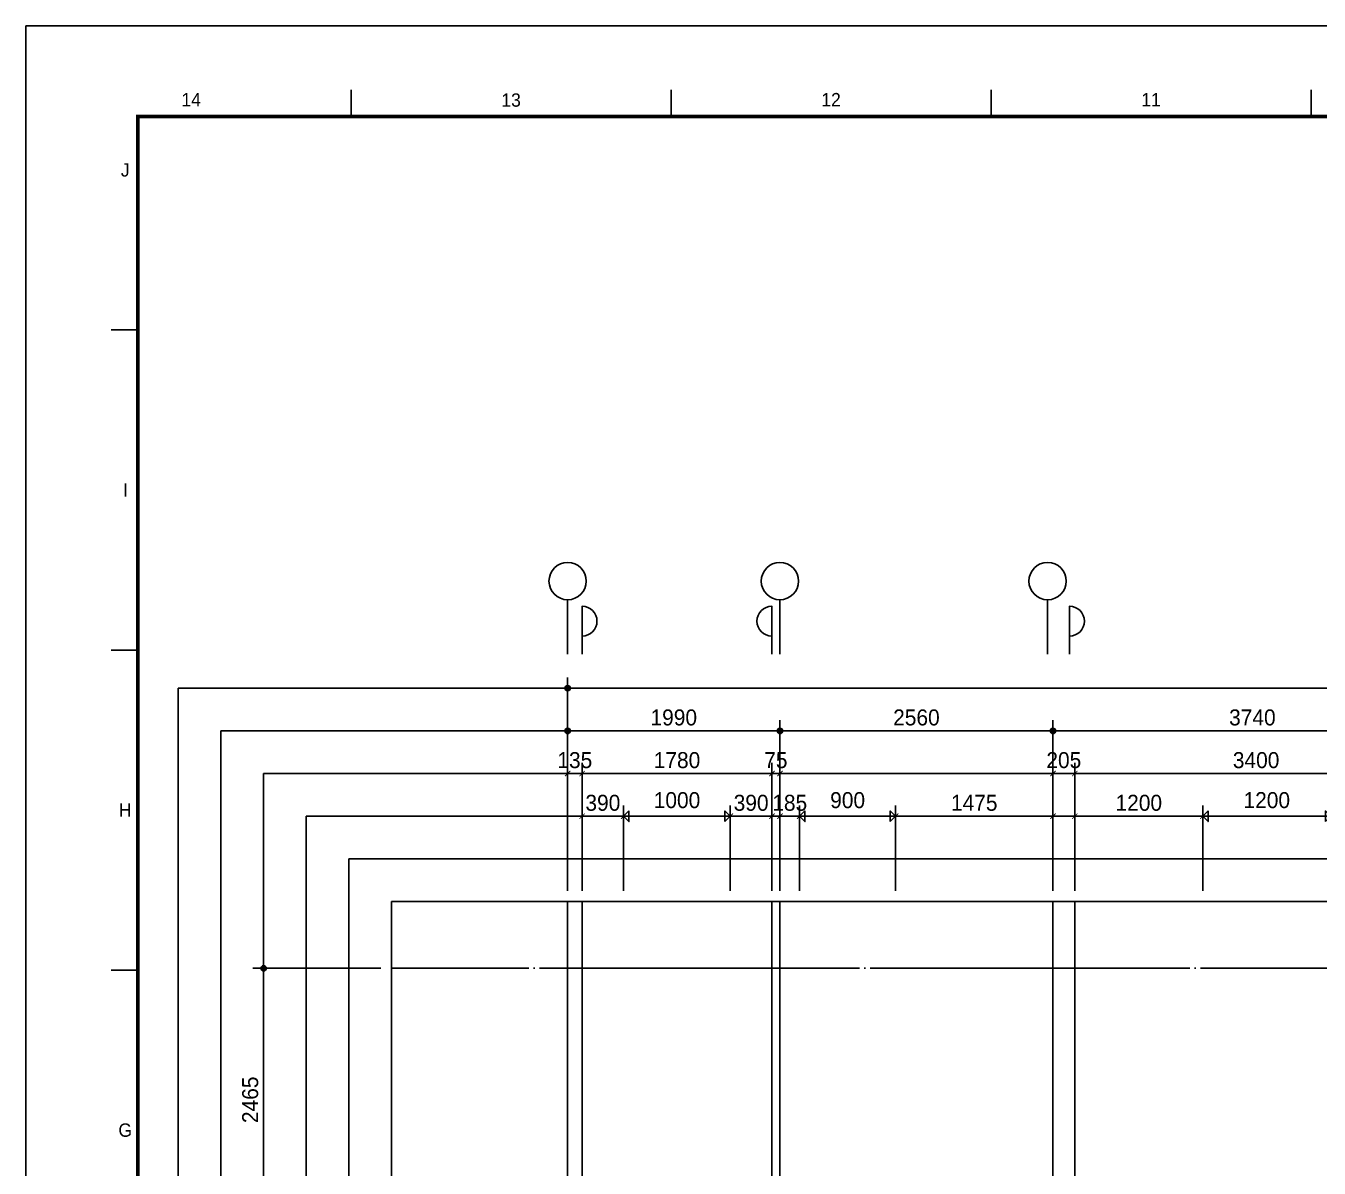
# Model space of a CAD drawing. Header units: millimetres. Extents: x -24416 to 92204, y -190080 to 23760.
# Drawn here: x 0 to 12126, y -141386 to -130680 of the extents above; entities that cross this region are included whole.
import ezdxf
from ezdxf.enums import TextEntityAlignment as Align

# ---------------------------------------------------------------- set-up
doc = ezdxf.new("R2010")
doc.units = ezdxf.units.MM
doc.header["$LTSCALE"] = 50
doc.linetypes.add('AUDIT_D_220706163347-0', pattern=[0])
doc.linetypes.add('CEN', pattern=[62, 60, -1, 0, -1])
doc.layers.get('defpoints').update_dxf_attribs({"color": 139})
for name, color, linetype in [('A-치수', 7, 'AUDIT_D_220706163347-0'), ('AA-BORD-FORM', 7, 'Continuous'), ('AA-BORD-TEXT', 3, 'Continuous'), ('AA-XXXX-DIMS', 7, 'Continuous'), ('ARDM', 7, 'Continuous'), ('CEN_CON', 1, 'CEN'), ('DIM', 7, 'AUDIT_D_220706163347-0')]:
    doc.layers.add(name, color=color, linetype=linetype)
doc.layers.add('AA-XXXX-MC', color=153, linetype='AUDIT_D_220706163347-0', plot=False)
doc.styles.add('HAUD01', font='Dotum.ttf')
doc.styles.add('맑은고딕', font='malgun.ttf', dxfattribs={"width": 0.9})
doc.dimstyles.new('DIM-50', dxfattribs={"dimscale": 50, "dimtxt": 3, "dimasz": 1, "dimexe": 2, "dimexo": 2, "dimgap": 1, "dimtad": 1, "dimdec": 0, "dimzin": 0, "dimdsep": 46, "dimtxsty": '맑은고딕', "dimblk1": 'DIMDOT', "dimblk2": 'DIMDOT', "dimsah": 1, "dimcen": 0.09, "dimdle": 2, "dimclrd": 7, "dimclre": 7, "dimclrt": 3, "dimadec": 0, "dimazin": 0, "dimtfac": 1, "dimtdec": 0, "dimtix": 1, "dimtmove": 2, "dimatfit": 3, "dimldrblk": 'DIMDOT', "dimfxl": 1, "dimtolj": 1, "dimtzin": 0, "dimarcsym": 0})
doc.dimstyles.new('MCDIM-50', dxfattribs={"dimscale": 50, "dimtxt": 3, "dimasz": 1, "dimexe": 2, "dimexo": 2, "dimgap": 1, "dimtad": 1, "dimdec": 0, "dimzin": 0, "dimdsep": 46, "dimtxsty": '맑은고딕', "dimblk1": 'ARCHTICK', "dimblk2": 'ARCHTICK', "dimsah": 1, "dimcen": 0.09, "dimdle": 2, "dimclrd": 7, "dimclre": 7, "dimclrt": 3, "dimadec": 0, "dimazin": 0, "dimtfac": 1, "dimtdec": 0, "dimtix": 1, "dimtmove": 2, "dimatfit": 3, "dimldrblk": 'ARCHTICK', "dimfxl": 1, "dimtolj": 1, "dimtzin": 0, "dimarcsym": 0})
doc.dimstyles.new('외부100-win', dxfattribs={"dimscale": 50, "dimtxt": 3, "dimasz": 1, "dimexe": 2, "dimexo": 2.5, "dimgap": 1.5, "dimtad": 1, "dimdec": 0, "dimzin": 0, "dimdsep": 46, "dimtxsty": '맑은고딕', "dimblk": 'DO2-2', "dimblk1": 'DO2-2', "dimblk2": 'DIMDOT', "dimcen": 0.09, "dimdle": 2, "dimclrd": 7, "dimclre": 7, "dimclrt": 3, "dimadec": 0, "dimazin": 0, "dimtfac": 1, "dimtdec": 0, "dimtix": 1, "dimtmove": 2, "dimatfit": 3, "dimldrblk": 'DO2-2', "dimfxl": 1, "dimtolj": 1, "dimtzin": 0, "dimarcsym": 0})

# ---------------------------------------------------------------- blocks, each defined once
blk = doc.blocks.new('중심')
at = {"layer": 'DIM'}
blk.add_line((-350, 0), (0, 0), dxfattribs=at)
blk.add_circle((-470, 0), 120, dxfattribs=at)
blk = doc.blocks.new('DIMDOT')
at = {"layer": 'AA-XXXX-DIMS'}
for p, q in [((-1.5, 0), (1.5, 0)), ((0, -1.5), (0, 1.5))]:
    blk.add_line(p, q, dxfattribs=at)
for radius in [0.5, 0.25]:
    blk.add_circle((0, 0), radius, dxfattribs=at)
blk = doc.blocks.new('*D320')
at = {"layer": 'defpoints', "color": 0, "transparency": 16777216}
for p in [(7070, -161048), (5080, -162648), (7070, -162648)]:
    blk.add_point(p, dxfattribs=at)
at = {"layer": 'DIM', "color": 7, "lineweight": -2, "transparency": 16777216}
for p, q in [((5080, -162548), (5080, -160948)), ((7070, -162548), (7070, -160948)), ((5130, -161048), (7020, -161048))]:
    blk.add_line(p, q, dxfattribs=at)
at = {"layer": 'DIM', "color": 7, "lineweight": -2, "transparency": 16777216, "xscale": 50, "yscale": 50, "zscale": 50, "rotation": 180}
blk.add_blockref('DIMDOT', (5080, -161048), dxfattribs=at)
at = {"layer": 'DIM', "color": 7, "lineweight": -2, "transparency": 16777216, "xscale": 50, "yscale": 50, "zscale": 50}
blk.add_blockref('DIMDOT', (7070, -161048), dxfattribs=at)
at = {"layer": 'DIM', "color": 3, "transparency": 16777216, "insert": (6075, -160923), "char_height": 150, "attachment_point": 5, "style": 'HAUD01'}
blk.add_mtext('\\A1;1990', dxfattribs=at)
blk = doc.blocks.new('*D321')
at = {"layer": 'defpoints', "color": 0, "transparency": 16777216}
for p in [(9630, -161048), (7070, -162648), (9630, -162648)]:
    blk.add_point(p, dxfattribs=at)
at = {"layer": 'DIM', "color": 7, "lineweight": -2, "transparency": 16777216}
for p, q in [((7070, -162548), (7070, -160948)), ((9630, -162548), (9630, -160948)), ((7120, -161048), (9580, -161048))]:
    blk.add_line(p, q, dxfattribs=at)
at = {"layer": 'DIM', "color": 7, "lineweight": -2, "transparency": 16777216, "xscale": 50, "yscale": 50, "zscale": 50, "rotation": 180}
blk.add_blockref('DIMDOT', (7070, -161048), dxfattribs=at)
at = {"layer": 'DIM', "color": 7, "lineweight": -2, "transparency": 16777216, "xscale": 50, "yscale": 50, "zscale": 50}
blk.add_blockref('DIMDOT', (9630, -161048), dxfattribs=at)
at = {"layer": 'DIM', "color": 3, "transparency": 16777216, "insert": (8350, -160923), "char_height": 150, "attachment_point": 5, "style": 'HAUD01'}
blk.add_mtext('\\A1;2560', dxfattribs=at)
blk = doc.blocks.new('*D322')
at = {"layer": 'defpoints', "color": 0, "transparency": 16777216}
for p in [(13370, -161048), (9630, -162648), (13370, -162648)]:
    blk.add_point(p, dxfattribs=at)
at = {"layer": 'DIM', "color": 7, "lineweight": -2, "transparency": 16777216}
for p, q in [((9630, -162548), (9630, -160948)), ((13370, -162548), (13370, -160948)), ((9680, -161048), (13320, -161048))]:
    blk.add_line(p, q, dxfattribs=at)
at = {"layer": 'DIM', "color": 7, "lineweight": -2, "transparency": 16777216, "xscale": 50, "yscale": 50, "zscale": 50, "rotation": 180}
blk.add_blockref('DIMDOT', (9630, -161048), dxfattribs=at)
at = {"layer": 'DIM', "color": 7, "lineweight": -2, "transparency": 16777216, "xscale": 50, "yscale": 50, "zscale": 50}
blk.add_blockref('DIMDOT', (13370, -161048), dxfattribs=at)
at = {"layer": 'DIM', "color": 3, "transparency": 16777216, "insert": (11500, -160923), "char_height": 150, "attachment_point": 5, "style": 'HAUD01'}
blk.add_mtext('\\A1;3740', dxfattribs=at)
blk = doc.blocks.new('*D332')
at = {"layer": 'defpoints', "color": 0, "transparency": 16777216}
for p in [(30340, -160648), (5080, -162648), (30340, -162648)]:
    blk.add_point(p, dxfattribs=at)
at = {"layer": 'DIM', "color": 7, "lineweight": -2, "transparency": 16777216}
for p, q in [((5080, -162548), (5080, -160548)), ((5130, -160648), (30290, -160648)), ((30340, -162548), (30340, -160548))]:
    blk.add_line(p, q, dxfattribs=at)
at = {"layer": 'DIM', "color": 7, "lineweight": -2, "transparency": 16777216, "xscale": 50, "yscale": 50, "zscale": 50, "rotation": 180}
blk.add_blockref('DIMDOT', (5080, -160648), dxfattribs=at)
at = {"layer": 'DIM', "color": 7, "lineweight": -2, "transparency": 16777216, "xscale": 50, "yscale": 50, "zscale": 50}
blk.add_blockref('DIMDOT', (30340, -160648), dxfattribs=at)
at = {"layer": 'DIM', "color": 3, "transparency": 16777216, "insert": (17710, -160523), "char_height": 150, "attachment_point": 5, "style": 'HAUD01'}
blk.add_mtext('\\A1;25260', dxfattribs=at)
blk = doc.blocks.new('_ArchTick')
at = {"color": 0, "linetype": 'ByBlock', "const_width": 0.15}
blk.add_lwpolyline([(-0.5, -0.5), (0.5, 0.5)], dxfattribs=at)
blk = doc.blocks.new('*D333')
at = {"layer": 'defpoints', "color": 0, "linetype": 'ByBlock', "transparency": 16777216}
for p in [(5215, -161448), (5080, -162648), (5215, -162648)]:
    blk.add_point(p, dxfattribs=at)
at = {"layer": 'DIM', "color": 7, "linetype": 'ByBlock', "lineweight": -2, "transparency": 16777216}
for p, q in [((5080, -162548), (5080, -161348)), ((5215, -162548), (5215, -161348)), ((5080, -161448), (5030, -161448)), ((5080, -161448), (5215, -161448)), ((5215, -161448), (5265, -161448))]:
    blk.add_line(p, q, dxfattribs=at)
at = {"layer": 'DIM', "color": 7, "linetype": 'ByBlock', "lineweight": -2, "transparency": 16777216, "xscale": 50, "yscale": 50, "zscale": 50}
blk.add_blockref('_ArchTick', (5080, -161448), dxfattribs=at)
at = {"layer": 'DIM', "color": 7, "linetype": 'ByBlock', "lineweight": -2, "transparency": 16777216, "xscale": 50, "yscale": 50, "zscale": 50, "rotation": 180}
blk.add_blockref('_ArchTick', (5215, -161448), dxfattribs=at)
at = {"layer": 'DIM', "color": 3, "linetype": 'ByBlock', "transparency": 16777216, "insert": (5147, -161323), "char_height": 150, "attachment_point": 5, "style": 'HAUD01'}
blk.add_mtext('\\A1;135', dxfattribs=at)
blk = doc.blocks.new('*D334')
at = {"layer": 'defpoints', "color": 0, "linetype": 'ByBlock', "transparency": 16777216}
for p in [(6995, -161448), (5215, -162648), (6995, -162648)]:
    blk.add_point(p, dxfattribs=at)
at = {"layer": 'DIM', "color": 7, "linetype": 'ByBlock', "lineweight": -2, "transparency": 16777216}
for p, q in [((5215, -162548), (5215, -161348)), ((6995, -162548), (6995, -161348)), ((5115, -161448), (7095, -161448))]:
    blk.add_line(p, q, dxfattribs=at)
at = {"layer": 'DIM', "color": 7, "linetype": 'ByBlock', "lineweight": -2, "transparency": 16777216, "xscale": 50, "yscale": 50, "zscale": 50, "rotation": 180}
blk.add_blockref('_ArchTick', (5215, -161448), dxfattribs=at)
at = {"layer": 'DIM', "color": 7, "linetype": 'ByBlock', "lineweight": -2, "transparency": 16777216, "xscale": 50, "yscale": 50, "zscale": 50}
blk.add_blockref('_ArchTick', (6995, -161448), dxfattribs=at)
at = {"layer": 'DIM', "color": 3, "linetype": 'ByBlock', "transparency": 16777216, "insert": (6105, -161323), "char_height": 150, "attachment_point": 5, "style": 'HAUD01'}
blk.add_mtext('\\A1;1780', dxfattribs=at)
blk = doc.blocks.new('*D335')
at = {"layer": 'defpoints', "color": 0, "linetype": 'ByBlock', "transparency": 16777216}
for p in [(7070, -161448), (6995, -162648), (7070, -162648)]:
    blk.add_point(p, dxfattribs=at)
at = {"layer": 'DIM', "color": 7, "linetype": 'ByBlock', "lineweight": -2, "transparency": 16777216}
for p, q in [((6995, -162548), (6995, -161348)), ((7070, -162548), (7070, -161348)), ((6995, -161448), (6945, -161448)), ((6995, -161448), (7070, -161448)), ((7070, -161448), (7120, -161448))]:
    blk.add_line(p, q, dxfattribs=at)
at = {"layer": 'DIM', "color": 7, "linetype": 'ByBlock', "lineweight": -2, "transparency": 16777216, "xscale": 50, "yscale": 50, "zscale": 50}
blk.add_blockref('_ArchTick', (6995, -161448), dxfattribs=at)
at = {"layer": 'DIM', "color": 7, "linetype": 'ByBlock', "lineweight": -2, "transparency": 16777216, "xscale": 50, "yscale": 50, "zscale": 50, "rotation": 180}
blk.add_blockref('_ArchTick', (7070, -161448), dxfattribs=at)
at = {"layer": 'DIM', "color": 3, "linetype": 'ByBlock', "transparency": 16777216, "insert": (7032, -161323), "char_height": 150, "attachment_point": 5, "style": 'HAUD01'}
blk.add_mtext('\\A1;75', dxfattribs=at)
blk = doc.blocks.new('*D336')
at = {"layer": 'defpoints', "color": 0, "linetype": 'ByBlock', "transparency": 16777216}
for p in [(9835, -161448), (9630, -162648), (9835, -162648)]:
    blk.add_point(p, dxfattribs=at)
at = {"layer": 'DIM', "color": 7, "linetype": 'ByBlock', "lineweight": -2, "transparency": 16777216}
for p, q in [((9630, -162548), (9630, -161348)), ((9835, -162548), (9835, -161348)), ((9630, -161448), (9580, -161448)), ((9630, -161448), (9835, -161448)), ((9835, -161448), (9885, -161448))]:
    blk.add_line(p, q, dxfattribs=at)
at = {"layer": 'DIM', "color": 7, "linetype": 'ByBlock', "lineweight": -2, "transparency": 16777216, "xscale": 50, "yscale": 50, "zscale": 50}
blk.add_blockref('_ArchTick', (9630, -161448), dxfattribs=at)
at = {"layer": 'DIM', "color": 7, "linetype": 'ByBlock', "lineweight": -2, "transparency": 16777216, "xscale": 50, "yscale": 50, "zscale": 50, "rotation": 180}
blk.add_blockref('_ArchTick', (9835, -161448), dxfattribs=at)
at = {"layer": 'DIM', "color": 3, "linetype": 'ByBlock', "transparency": 16777216, "insert": (9732, -161323), "char_height": 150, "attachment_point": 5, "style": 'HAUD01'}
blk.add_mtext('\\A1;205', dxfattribs=at)
blk = doc.blocks.new('*D337')
at = {"layer": 'defpoints', "color": 0, "linetype": 'ByBlock', "transparency": 16777216}
for p in [(13235, -161448), (9835, -162648), (13235, -162648)]:
    blk.add_point(p, dxfattribs=at)
at = {"layer": 'DIM', "color": 7, "linetype": 'ByBlock', "lineweight": -2, "transparency": 16777216}
for p, q in [((9835, -162548), (9835, -161348)), ((13235, -162548), (13235, -161348)), ((9735, -161448), (13335, -161448))]:
    blk.add_line(p, q, dxfattribs=at)
at = {"layer": 'DIM', "color": 7, "linetype": 'ByBlock', "lineweight": -2, "transparency": 16777216, "xscale": 50, "yscale": 50, "zscale": 50, "rotation": 180}
blk.add_blockref('_ArchTick', (9835, -161448), dxfattribs=at)
at = {"layer": 'DIM', "color": 7, "linetype": 'ByBlock', "lineweight": -2, "transparency": 16777216, "xscale": 50, "yscale": 50, "zscale": 50}
blk.add_blockref('_ArchTick', (13235, -161448), dxfattribs=at)
at = {"layer": 'DIM', "color": 3, "linetype": 'ByBlock', "transparency": 16777216, "insert": (11535, -161323), "char_height": 150, "attachment_point": 5, "style": 'HAUD01'}
blk.add_mtext('\\A1;3400', dxfattribs=at)
blk = doc.blocks.new('*D354')
at = {"layer": 'defpoints', "color": 0, "linetype": 'ByBlock', "transparency": 16777216}
for p in [(5605, -161848), (5215, -162648), (5605, -162648)]:
    blk.add_point(p, dxfattribs=at)
at = {"layer": 'DIM', "color": 7, "linetype": 'ByBlock', "lineweight": -2, "transparency": 16777216}
for p, q in [((5215, -162548), (5215, -161748)), ((5605, -162548), (5605, -161748)), ((5215, -161848), (5165, -161848)), ((5215, -161848), (5605, -161848)), ((5605, -161848), (5655, -161848))]:
    blk.add_line(p, q, dxfattribs=at)
at = {"layer": 'DIM', "color": 7, "linetype": 'ByBlock', "lineweight": -2, "transparency": 16777216, "xscale": 50, "yscale": 50, "zscale": 50}
blk.add_blockref('_ArchTick', (5215, -161848), dxfattribs=at)
at = {"layer": 'DIM', "color": 7, "linetype": 'ByBlock', "lineweight": -2, "transparency": 16777216, "xscale": 50, "yscale": 50, "zscale": 50, "rotation": 180}
blk.add_blockref('_ArchTick', (5605, -161848), dxfattribs=at)
at = {"layer": 'DIM', "color": 3, "linetype": 'ByBlock', "transparency": 16777216, "insert": (5410, -161723), "char_height": 150, "attachment_point": 5, "style": 'HAUD01'}
blk.add_mtext('\\A1;390', dxfattribs=at)
blk = doc.blocks.new('DO2-2')
at = {"layer": 'ARDM'}
blk.add_line((0, 0), (-2, 0), dxfattribs=at)
blk.add_lwpolyline([(-1, -1), (-1, 1), (0, 0)], close=True, dxfattribs=at)
blk = doc.blocks.new('*D355')
at = {"layer": 'defpoints', "color": 0, "linetype": 'ByBlock', "transparency": 16777216}
for p in [(6605, -161848), (5605, -162648), (6605, -162648)]:
    blk.add_point(p, dxfattribs=at)
at = {"layer": 'DIM', "color": 7, "linetype": 'ByBlock', "lineweight": -2, "transparency": 16777216}
for p, q in [((5605, -162523), (5605, -161748)), ((6605, -162523), (6605, -161748)), ((5655, -161848), (6555, -161848))]:
    blk.add_line(p, q, dxfattribs=at)
at = {"layer": 'DIM', "color": 7, "linetype": 'ByBlock', "lineweight": -2, "transparency": 16777216, "xscale": 50, "yscale": 50, "zscale": 50, "rotation": 180}
blk.add_blockref('DO2-2', (5605, -161848), dxfattribs=at)
at = {"layer": 'DIM', "color": 7, "linetype": 'ByBlock', "lineweight": -2, "transparency": 16777216, "xscale": 50, "yscale": 50, "zscale": 50}
blk.add_blockref('DO2-2', (6605, -161848), dxfattribs=at)
at = {"layer": 'DIM', "color": 3, "linetype": 'ByBlock', "transparency": 16777216, "insert": (6105, -161698), "char_height": 150, "attachment_point": 5, "style": 'HAUD01'}
blk.add_mtext('\\A1;1000', dxfattribs=at)
blk = doc.blocks.new('*D356')
at = {"layer": 'defpoints', "color": 0, "linetype": 'ByBlock', "transparency": 16777216}
for p in [(6995, -161848), (6605, -162648), (6995, -162648)]:
    blk.add_point(p, dxfattribs=at)
at = {"layer": 'DIM', "color": 7, "linetype": 'ByBlock', "lineweight": -2, "transparency": 16777216}
for p, q in [((6605, -162548), (6605, -161748)), ((6995, -162548), (6995, -161748)), ((6605, -161848), (6555, -161848)), ((6605, -161848), (6995, -161848)), ((6995, -161848), (7045, -161848))]:
    blk.add_line(p, q, dxfattribs=at)
at = {"layer": 'DIM', "color": 7, "linetype": 'ByBlock', "lineweight": -2, "transparency": 16777216, "xscale": 50, "yscale": 50, "zscale": 50}
blk.add_blockref('_ArchTick', (6605, -161848), dxfattribs=at)
at = {"layer": 'DIM', "color": 7, "linetype": 'ByBlock', "lineweight": -2, "transparency": 16777216, "xscale": 50, "yscale": 50, "zscale": 50, "rotation": 180}
blk.add_blockref('_ArchTick', (6995, -161848), dxfattribs=at)
at = {"layer": 'DIM', "color": 3, "linetype": 'ByBlock', "transparency": 16777216, "insert": (6800, -161723), "char_height": 150, "attachment_point": 5, "style": 'HAUD01'}
blk.add_mtext('\\A1;390', dxfattribs=at)
blk = doc.blocks.new('*D357')
at = {"layer": 'defpoints', "color": 0, "linetype": 'ByBlock', "transparency": 16777216}
for p in [(7255, -161848), (7070, -162648), (7255, -162648)]:
    blk.add_point(p, dxfattribs=at)
at = {"layer": 'DIM', "color": 7, "linetype": 'ByBlock', "lineweight": -2, "transparency": 16777216}
for p, q in [((7070, -162548), (7070, -161748)), ((7255, -162548), (7255, -161748)), ((7070, -161848), (7020, -161848)), ((7070, -161848), (7255, -161848)), ((7255, -161848), (7305, -161848))]:
    blk.add_line(p, q, dxfattribs=at)
at = {"layer": 'DIM', "color": 7, "linetype": 'ByBlock', "lineweight": -2, "transparency": 16777216, "xscale": 50, "yscale": 50, "zscale": 50}
blk.add_blockref('_ArchTick', (7070, -161848), dxfattribs=at)
at = {"layer": 'DIM', "color": 7, "linetype": 'ByBlock', "lineweight": -2, "transparency": 16777216, "xscale": 50, "yscale": 50, "zscale": 50, "rotation": 180}
blk.add_blockref('_ArchTick', (7255, -161848), dxfattribs=at)
at = {"layer": 'DIM', "color": 3, "linetype": 'ByBlock', "transparency": 16777216, "insert": (7162, -161723), "char_height": 150, "attachment_point": 5, "style": 'HAUD01'}
blk.add_mtext('\\A1;185', dxfattribs=at)
blk = doc.blocks.new('*D358')
at = {"layer": 'defpoints', "color": 0, "linetype": 'ByBlock', "transparency": 16777216}
for p in [(8155, -161848), (7255, -162648), (8155, -162648)]:
    blk.add_point(p, dxfattribs=at)
at = {"layer": 'DIM', "color": 7, "linetype": 'ByBlock', "lineweight": -2, "transparency": 16777216}
for p, q in [((7255, -162523), (7255, -161748)), ((8155, -162523), (8155, -161748)), ((7305, -161848), (8105, -161848))]:
    blk.add_line(p, q, dxfattribs=at)
at = {"layer": 'DIM', "color": 7, "linetype": 'ByBlock', "lineweight": -2, "transparency": 16777216, "xscale": 50, "yscale": 50, "zscale": 50, "rotation": 180}
blk.add_blockref('DO2-2', (7255, -161848), dxfattribs=at)
at = {"layer": 'DIM', "color": 7, "linetype": 'ByBlock', "lineweight": -2, "transparency": 16777216, "xscale": 50, "yscale": 50, "zscale": 50}
blk.add_blockref('DO2-2', (8155, -161848), dxfattribs=at)
at = {"layer": 'DIM', "color": 3, "linetype": 'ByBlock', "transparency": 16777216, "insert": (7705, -161698), "char_height": 150, "attachment_point": 5, "style": 'HAUD01'}
blk.add_mtext('\\A1;900', dxfattribs=at)
blk = doc.blocks.new('*D359')
at = {"layer": 'defpoints', "color": 0, "linetype": 'ByBlock', "transparency": 16777216}
for p in [(9630, -161848), (8155, -162648), (9630, -162648)]:
    blk.add_point(p, dxfattribs=at)
at = {"layer": 'DIM', "color": 7, "linetype": 'ByBlock', "lineweight": -2, "transparency": 16777216}
for p, q in [((8155, -162548), (8155, -161748)), ((9630, -162548), (9630, -161748)), ((8055, -161848), (9730, -161848))]:
    blk.add_line(p, q, dxfattribs=at)
at = {"layer": 'DIM', "color": 7, "linetype": 'ByBlock', "lineweight": -2, "transparency": 16777216, "xscale": 50, "yscale": 50, "zscale": 50, "rotation": 180}
blk.add_blockref('_ArchTick', (8155, -161848), dxfattribs=at)
at = {"layer": 'DIM', "color": 7, "linetype": 'ByBlock', "lineweight": -2, "transparency": 16777216, "xscale": 50, "yscale": 50, "zscale": 50}
blk.add_blockref('_ArchTick', (9630, -161848), dxfattribs=at)
at = {"layer": 'DIM', "color": 3, "linetype": 'ByBlock', "transparency": 16777216, "insert": (8892, -161723), "char_height": 150, "attachment_point": 5, "style": 'HAUD01'}
blk.add_mtext('\\A1;1475', dxfattribs=at)
blk = doc.blocks.new('*D360')
at = {"layer": 'defpoints', "color": 0, "linetype": 'ByBlock', "transparency": 16777216}
for p in [(11035, -161848), (9835, -162648), (11035, -162648)]:
    blk.add_point(p, dxfattribs=at)
at = {"layer": 'DIM', "color": 7, "linetype": 'ByBlock', "lineweight": -2, "transparency": 16777216}
for p, q in [((9835, -162548), (9835, -161748)), ((11035, -162548), (11035, -161748)), ((9735, -161848), (11135, -161848))]:
    blk.add_line(p, q, dxfattribs=at)
at = {"layer": 'DIM', "color": 7, "linetype": 'ByBlock', "lineweight": -2, "transparency": 16777216, "xscale": 50, "yscale": 50, "zscale": 50, "rotation": 180}
blk.add_blockref('_ArchTick', (9835, -161848), dxfattribs=at)
at = {"layer": 'DIM', "color": 7, "linetype": 'ByBlock', "lineweight": -2, "transparency": 16777216, "xscale": 50, "yscale": 50, "zscale": 50}
blk.add_blockref('_ArchTick', (11035, -161848), dxfattribs=at)
at = {"layer": 'DIM', "color": 3, "linetype": 'ByBlock', "transparency": 16777216, "insert": (10435, -161723), "char_height": 150, "attachment_point": 5, "style": 'HAUD01'}
blk.add_mtext('\\A1;1200', dxfattribs=at)
blk = doc.blocks.new('*D361')
at = {"layer": 'defpoints', "color": 0, "linetype": 'ByBlock', "transparency": 16777216}
for p in [(12235, -161848), (11035, -162648), (12235, -162648)]:
    blk.add_point(p, dxfattribs=at)
at = {"layer": 'DIM', "color": 7, "linetype": 'ByBlock', "lineweight": -2, "transparency": 16777216}
for p, q in [((11035, -162523), (11035, -161748)), ((12235, -162523), (12235, -161748)), ((11085, -161848), (12185, -161848))]:
    blk.add_line(p, q, dxfattribs=at)
at = {"layer": 'DIM', "color": 7, "linetype": 'ByBlock', "lineweight": -2, "transparency": 16777216, "xscale": 50, "yscale": 50, "zscale": 50, "rotation": 180}
blk.add_blockref('DO2-2', (11035, -161848), dxfattribs=at)
at = {"layer": 'DIM', "color": 7, "linetype": 'ByBlock', "lineweight": -2, "transparency": 16777216, "xscale": 50, "yscale": 50, "zscale": 50}
blk.add_blockref('DO2-2', (12235, -161848), dxfattribs=at)
at = {"layer": 'DIM', "color": 3, "linetype": 'ByBlock', "transparency": 16777216, "insert": (11635, -161698), "char_height": 150, "attachment_point": 5, "style": 'HAUD01'}
blk.add_mtext('\\A1;1200', dxfattribs=at)
blk = doc.blocks.new('*D370')
at = {"layer": 'defpoints', "color": 0, "transparency": 16777216}
for p in [(2229, -163273), (3429, -163273), (3429, -165738)]:
    blk.add_point(p, dxfattribs=at)
at = {"layer": 'DIM', "color": 7, "lineweight": -2, "transparency": 16777216}
for p, q in [((3329, -163273), (2129, -163273)), ((2229, -165688), (2229, -163323)), ((3329, -165738), (2129, -165738))]:
    blk.add_line(p, q, dxfattribs=at)
at = {"layer": 'DIM', "color": 7, "lineweight": -2, "transparency": 16777216, "xscale": 50, "yscale": 50, "zscale": 50}
for p, rotation in [((2229, -163273), 90), ((2229, -165738), 270)]:
    blk.add_blockref('DIMDOT', p, dxfattribs=dict(at, rotation=rotation))
at = {"layer": 'DIM', "color": 3, "transparency": 16777216, "insert": (2104, -164506), "char_height": 150, "attachment_point": 5, "rotation": 90, "style": 'HAUD01'}
blk.add_mtext('\\A1;2465', dxfattribs=at)
blk = doc.blocks.new('XR-FORM 청주월명')
at = {"layer": 'AA-BORD-FORM', "color": 2}
for p, q in [((61, 577), (61, 582)), ((121, 577), (121, 582)), ((181, 577), (181, 582)), ((241, 577), (241, 582)), ((21, 537), (16, 537)), ((21, 477), (16, 477)), ((21, 417), (16, 417))]:
    blk.add_line(p, q, dxfattribs=at)
at = {"layer": 'AA-BORD-FORM', "color": 1}
blk.add_lwpolyline([(0, 0), (841, 0), (841, 594), (0, 594)], close=True, dxfattribs=at)
at = {"layer": 'AA-BORD-FORM', "color": 2, "const_width": 0.682}
blk.add_lwpolyline([(21, 17), (21, 577), (821, 577), (821, 17)], close=True, dxfattribs=at)
at = {"layer": 'AA-BORD-TEXT', "color": 7, "style": 'HAUD01'}
for s, p in [('14', (31, 580.17)), ('13', (91, 580.1)), ('12', (151, 580.17)), ('11', (211, 580.17)), ('J', (18.63, 567)), ('I', (18.67, 507)), ('H', (18.63, 447)), ('G', (18.63, 387))]:
    blk.add_text(s, height=2.5, dxfattribs=at).set_placement(p, align=Align.MIDDLE_CENTER)
blk = doc.blocks.new('DIM-1108')
at = {"layer": 'DIM'}
for points in [[(5214.9, -160159.7, 1), (5214.9, -159879.7), (5214.9, -160329.7)], [(6994.9, -160159.7, -1), (6994.9, -159879.7), (6994.9, -160329.7)], [(9784.9, -160159.7, 1), (9784.9, -159879.7), (9784.9, -160329.7)]]:
    blk.add_lwpolyline(points, format="xyb", dxfattribs=at)
at = {"layer": 'A-치수', "zscale": 1.458333333333333}
for p, xscale, yscale, rotation in [((5079.9, -160329.7), 1.458333333333333, 1.458333333333333, 270), ((7069.9, -160329.7), -1.458333333333343, 1.458333333333343, 90), ((9579.9, -160329.7), -1.458333333333343, 1.458333333333343, 90)]:
    blk.add_blockref('중심', p, dxfattribs=dict(at, xscale=xscale, yscale=yscale, rotation=rotation))
at = {"layer": 'DIM'}
for base, p1, p2, picture, middle in [((30339.9, -160648.2), (5079.9, -162648.2), (30339.9, -162648.2), '*D332', (17709.9, -160523.1)), ((7069.9, -161048.2), (5079.9, -162648.2), (7069.9, -162648.2), '*D320', (6074.9, -160923.1)), ((9629.9, -161048.2), (7069.9, -162648.2), (9629.9, -162648.2), '*D321', (8349.9, -160923.1)), ((13369.9, -161048.2), (9629.9, -162648.2), (13369.9, -162648.2), '*D322', (11499.9, -160923.1))]:
    dim = blk.add_linear_dim(base=base, p1=p1, p2=p2, dimstyle='DIM-50', override={"dimscale": 50, "dimtxsty": 'HAUD01'}, dxfattribs=at)
    dim.commit()
    dim.dimension.update_dxf_attribs({"geometry": picture, "text_midpoint": middle})
at = {"layer": 'DIM', "linetype": 'ByBlock'}
for base, p1, p2, dimstyle, picture, middle in [((5214.9, -161448.2), (5079.9, -162648.2), (5214.9, -162648.2), 'MCDIM-50', '*D333', (5147.4, -161323.1)), ((6994.9, -161448.2), (5214.9, -162648.2), (6994.9, -162648.2), 'MCDIM-50', '*D334', (6104.9, -161323.1)), ((7069.9, -161448.2), (6994.9, -162648.2), (7069.9, -162648.2), 'MCDIM-50', '*D335', (7032.4, -161323.1)), ((9834.9, -161448.2), (9629.9, -162648.2), (9834.9, -162648.2), 'MCDIM-50', '*D336', (9732.4, -161323.1)), ((13234.9, -161448.2), (9834.9, -162648.2), (13234.9, -162648.2), 'MCDIM-50', '*D337', (11534.9, -161323.1)), ((5604.9, -161848.2), (5214.9, -162648.2), (5604.9, -162648.2), 'MCDIM-50', '*D354', (5409.9, -161723.1)), ((6604.9, -161848.2), (5604.9, -162648.2), (6604.9, -162648.2), '외부100-win', '*D355', (6104.9, -161698.1)), ((6994.9, -161848.2), (6604.9, -162648.2), (6994.9, -162648.2), 'MCDIM-50', '*D356', (6799.9, -161723.1)), ((7254.9, -161848.2), (7069.9, -162648.2), (7254.9, -162648.2), 'MCDIM-50', '*D357', (7162.4, -161723.1)), ((8154.9, -161848.2), (7254.9, -162648.2), (8154.9, -162648.2), '외부100-win', '*D358', (7704.9, -161698.1)), ((9629.9, -161848.2), (8154.9, -162648.2), (9629.9, -162648.2), 'MCDIM-50', '*D359', (8892.4, -161723.1)), ((11034.9, -161848.2), (9834.9, -162648.2), (11034.9, -162648.2), 'MCDIM-50', '*D360', (10434.9, -161723.1)), ((12234.9, -161848.2), (11034.9, -162648.2), (12234.9, -162648.2), '외부100-win', '*D361', (11634.9, -161698.1))]:
    dim = blk.add_linear_dim(base=base, p1=p1, p2=p2, dimstyle=dimstyle, override={"dimtxsty": 'HAUD01'}, dxfattribs=at)
    dim.commit()
    dim.dimension.update_dxf_attribs({"geometry": picture, "text_midpoint": middle})
at = {"layer": 'DIM'}
dim = blk.add_linear_dim(base=(2228.8, -163273.2), p1=(3428.8, -165738.2), p2=(3428.8, -163273.2), angle=90, dimstyle='DIM-50', override={"dimtxsty": 'HAUD01'}, dxfattribs=at)
dim.commit()
dim.dimension.update_dxf_attribs({"geometry": '*D370', "text_midpoint": (2103.7, -164505.7)})

msp = doc.modelspace()

# ---------------------------------------------------------------- linework, layer by layer
at = {"layer": 'AA-XXXX-MC'}
for p, q in [((5215, -141678), (5215, -138888)), ((6995, -141678), (6995, -138888)), ((9835, -141678), (9835, -138888))]:
    msp.add_line(p, q, dxfattribs=at)
at = {"layer": 'CEN_CON'}
for p, q in [((5080, -141678), (5080, -138888)), ((7070, -141678), (7070, -138888)), ((9630, -141678), (9630, -138888)), ((14015, -139513), (3429, -139513))]:
    msp.add_line(p, q, dxfattribs=at)
at = {"layer": 'defpoints'}
for points in [[(1429, -136888), (36945, -136888), (36945, -154613), (1429, -154613)], [(1829, -137288), (36545, -137288), (36545, -154213), (1829, -154213)], [(2229, -137688), (36145, -137688), (36145, -153813), (2229, -153813)], [(2629, -138088), (35745, -138088), (35745, -153413), (2629, -153413)], [(3029, -138488), (35345, -138488), (35345, -153013), (3029, -153013)], [(3429, -138888), (34945, -138888), (34945, -152613), (3429, -152613)]]:
    msp.add_lwpolyline(points, close=True, dxfattribs=at)

# ---------------------------------------------------------------- block references
msp.add_blockref('DIM-1108', (0, 23760))
at = {"xscale": 50, "yscale": 50, "zscale": 50}
msp.add_blockref('XR-FORM 청주월명', (0, -160380), dxfattribs=at)

doc.saveas('drawing.dxf')
